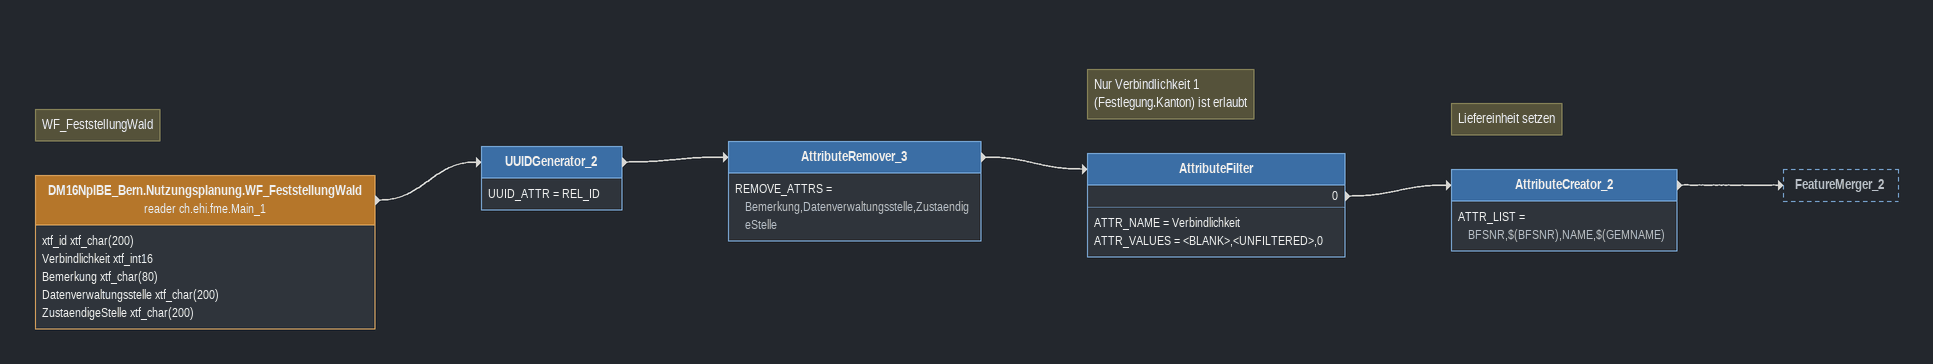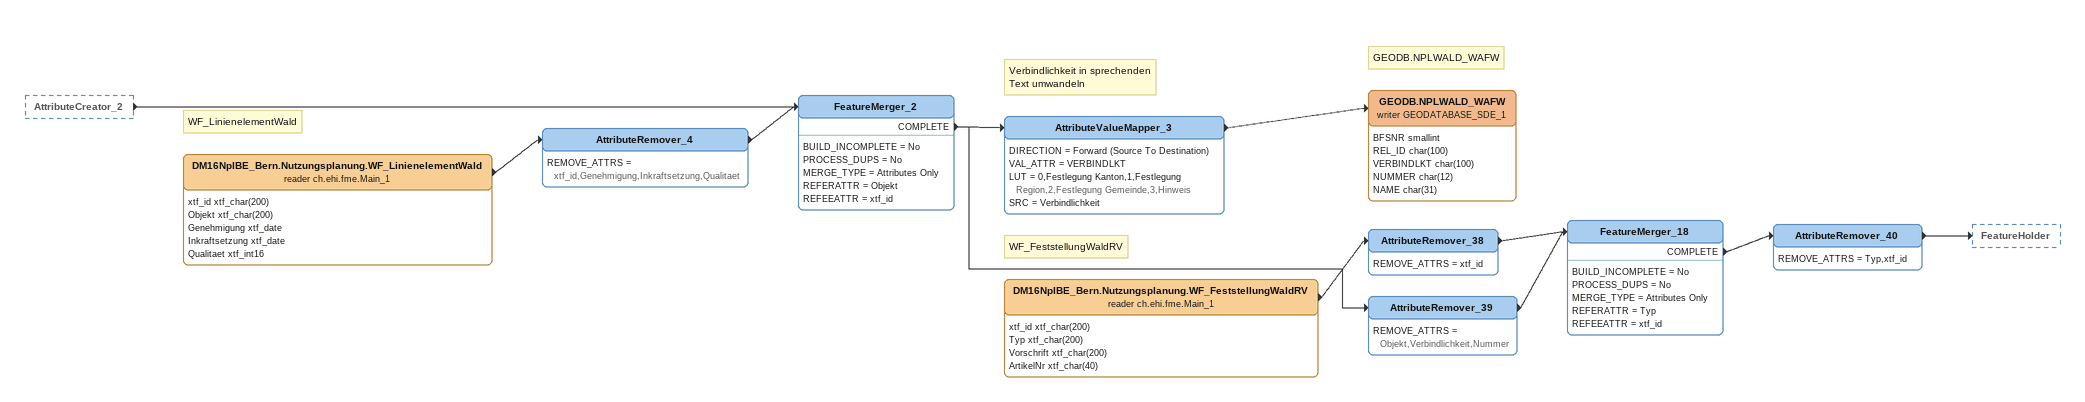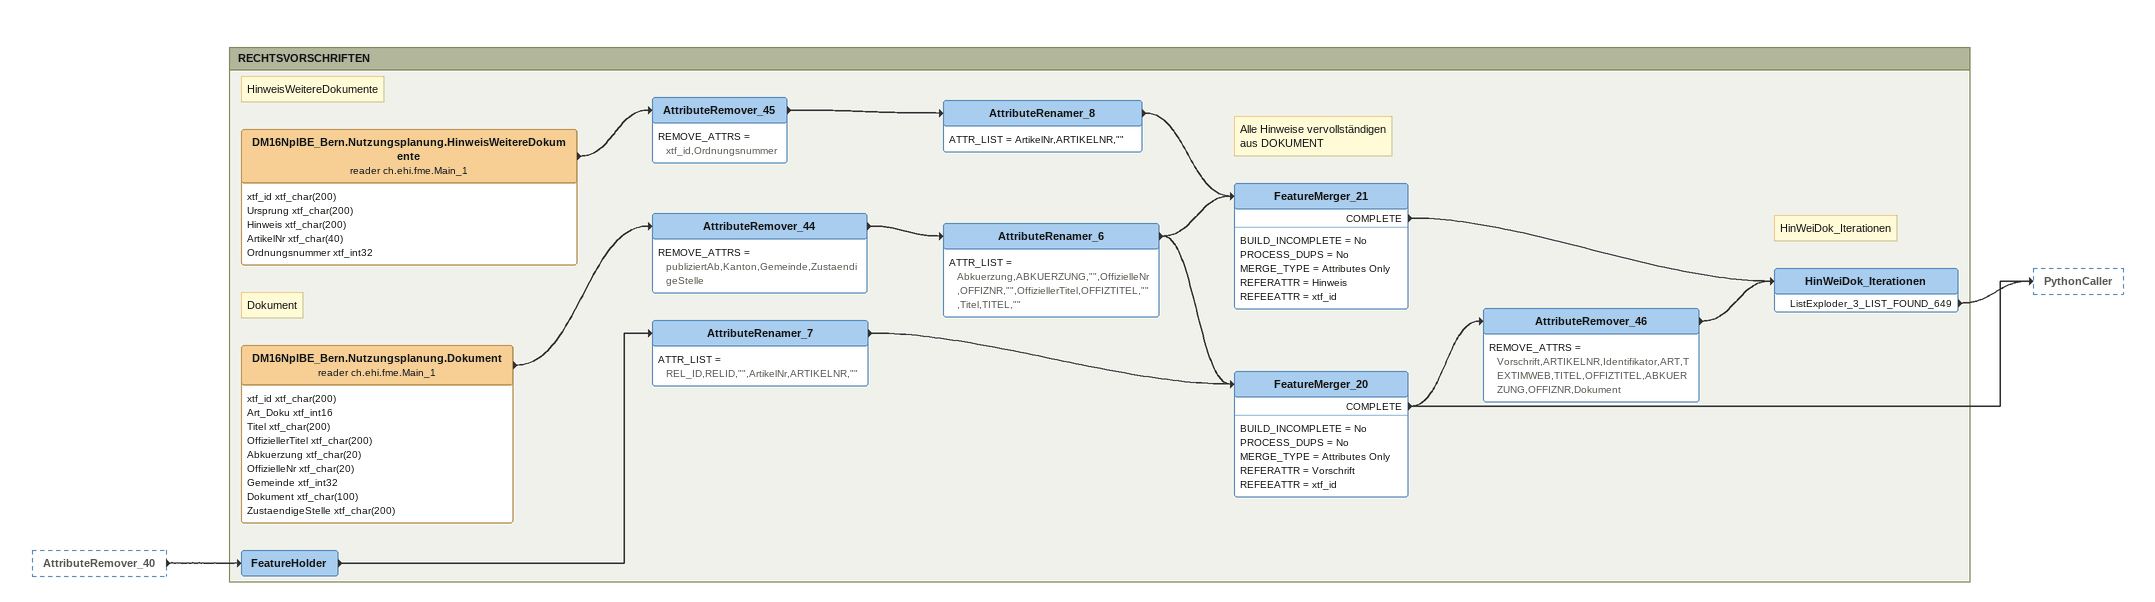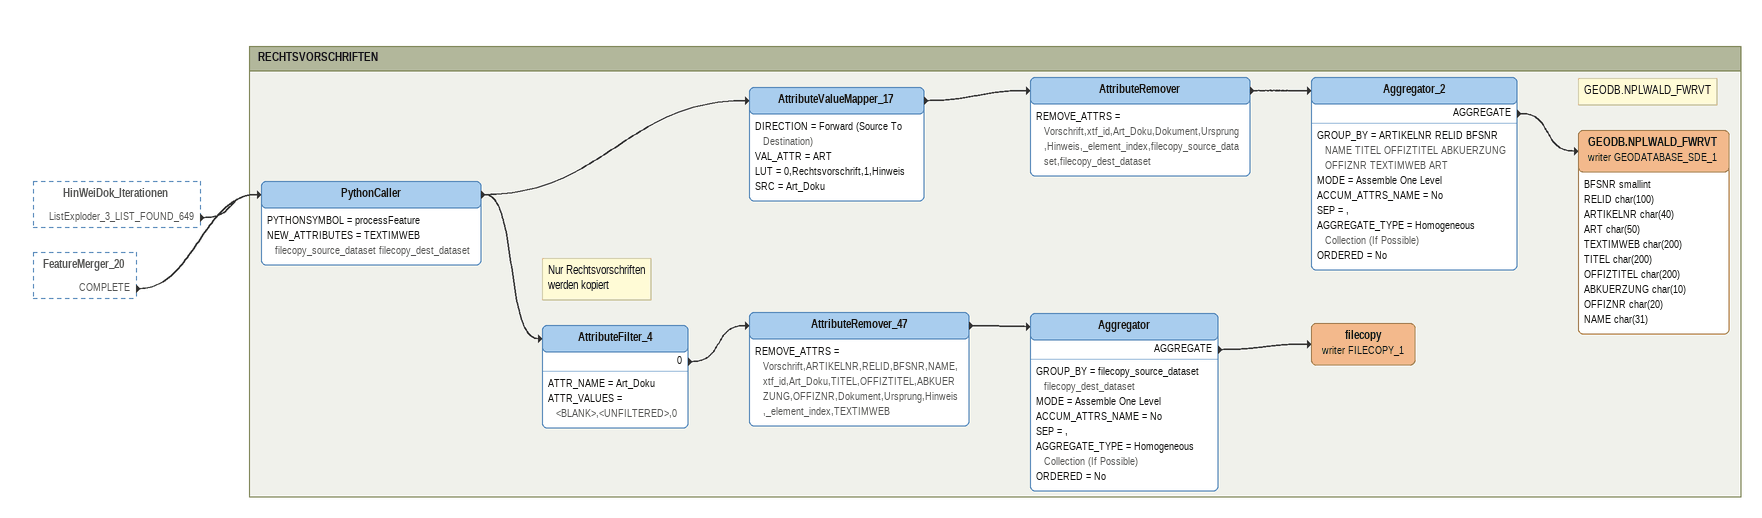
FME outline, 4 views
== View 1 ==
Note: WF_FeststellungWald
DM16NplBE_Bern.Nutzungsplanung.WF_FeststellungWald (reader ch.ehi.fme.Main_1)
    attributes: xtf_id xtf_char(200), Verbindlichkeit xtf_int16, Bemerkung xtf_char(80), Datenverwaltungsstelle xtf_char(200), ZustaendigeStelle xtf_char(200)
    -> UUIDGenerator_2
UUIDGenerator_2
    UUID_ATTR = REL_ID
    -> AttributeRemover_3
AttributeRemover_3
    REMOVE_ATTRS = Bemerkung,Datenverwaltungsstelle,ZustaendigeStelle
    -> AttributeFilter
Note: Nur Verbindlichkeit 1 / (Festlegung.Kanton) ist erlaubt
AttributeFilter
    ATTR_NAME = Verbindlichkeit
    ATTR_VALUES = <BLANK>,<UNFILTERED>,0
    0 -> AttributeCreator_2
Note: Liefereinheit setzen
AttributeCreator_2
    ATTR_LIST = BFSNR,$(BFSNR),NAME,$(GEMNAME)
    -> FeatureMerger_2

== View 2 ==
AttributeCreator_2 [outside]
    -> FeatureMerger_2
Note: WF_LinienelementWald
DM16NplBE_Bern.Nutzungsplanung.WF_LinienelementWald (reader ch.ehi.fme.Main_1)
    attributes: xtf_id xtf_char(200), Objekt xtf_char(200), Genehmigung xtf_date, Inkraftsetzung xtf_date, Qualitaet xtf_int16
    -> AttributeRemover_4
AttributeRemover_4
    REMOVE_ATTRS = xtf_id,Genehmigung,Inkraftsetzung,Qualitaet
    -> FeatureMerger_2
FeatureMerger_2
    BUILD_INCOMPLETE = No
    PROCESS_DUPS = No
    MERGE_TYPE = Attributes Only
    REFERATTR = Objekt
    REFEEATTR = xtf_id
    COMPLETE -> AttributeValueMapper_3
    COMPLETE -> AttributeRemover_39
Note: Verbindlichkeit in sprechenden / Text umwandeln
AttributeValueMapper_3
    DIRECTION = Forward (Source To Destination)
    VAL_ATTR = VERBINDLKT
    LUT = 0,Festlegung Kanton,1,Festlegung Region,2,Festlegung Gemeinde,3,Hinweis
    SRC = Verbindlichkeit
    -> GEODB.NPLWALD_WAFW (writer GEODATABASE_SDE_1)
Note: GEODB.NPLWALD_WAFW
GEODB.NPLWALD_WAFW (writer GEODATABASE_SDE_1)
    attributes: BFSNR smallint, REL_ID char(100), VERBINDLKT char(100), NUMMER char(12), NAME char(31)
AttributeRemover_39
    REMOVE_ATTRS = Objekt,Verbindlichkeit,Nummer
    -> FeatureMerger_18
Note: WF_FeststellungWaldRV
DM16NplBE_Bern.Nutzungsplanung.WF_FeststellungWaldRV (reader ch.ehi.fme.Main_1)
    attributes: xtf_id xtf_char(200), Typ xtf_char(200), Vorschrift xtf_char(200), ArtikelNr xtf_char(40)
    -> AttributeRemover_38
AttributeRemover_38
    REMOVE_ATTRS = xtf_id
    -> FeatureMerger_18
FeatureMerger_18
    BUILD_INCOMPLETE = No
    PROCESS_DUPS = No
    MERGE_TYPE = Attributes Only
    REFERATTR = Typ
    REFEEATTR = xtf_id
    COMPLETE -> AttributeRemover_40
AttributeRemover_40
    REMOVE_ATTRS = Typ,xtf_id
    -> FeatureHolder

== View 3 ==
AttributeRemover_40 [outside]
    -> FeatureHolder

Bookmark: RECHTSVORSCHRIFTEN
FeatureHolder
    -> AttributeRenamer_7
AttributeRenamer_7
    ATTR_LIST = REL_ID,RELID,"",ArtikelNr,ARTIKELNR,""
    -> FeatureMerger_20
Note: HinweisWeitereDokumente
DM16NplBE_Bern.Nutzungsplanung.HinweisWeitereDokumente (reader ch.ehi.fme.Main_1)
    attributes: xtf_id xtf_char(200), Ursprung xtf_char(200), Hinweis xtf_char(200), ArtikelNr xtf_char(40), Ordnungsnummer xtf_int32
    -> AttributeRemover_45
AttributeRemover_45
    REMOVE_ATTRS = xtf_id,Ordnungsnummer
    -> AttributeRenamer_8
AttributeRenamer_8
    ATTR_LIST = ArtikelNr,ARTIKELNR,""
    -> FeatureMerger_21
Note: Dokument
DM16NplBE_Bern.Nutzungsplanung.Dokument (reader ch.ehi.fme.Main_1)
    attributes: xtf_id xtf_char(200), Art_Doku xtf_int16, Titel xtf_char(200), OffiziellerTitel xtf_char(200), Abkuerzung xtf_char(20), OffizielleNr xtf_char(20), Gemeinde xtf_int32, Dokument xtf_char(100), ZustaendigeStelle xtf_char(200)
    -> AttributeRemover_44
AttributeRemover_44
    REMOVE_ATTRS = publiziertAb,Kanton,Gemeinde,ZustaendigeStelle
    -> AttributeRenamer_6
AttributeRenamer_6
    ATTR_LIST = Abkuerzung,ABKUERZUNG,"",OffizielleNr,OFFIZNR,"",OffiziellerTitel,OFFIZTITEL,"",Titel,TITEL,""
    -> FeatureMerger_21
    -> FeatureMerger_20
Note: Alle Hinweise vervollständigen / aus DOKUMENT
FeatureMerger_21
    BUILD_INCOMPLETE = No
    PROCESS_DUPS = No
    MERGE_TYPE = Attributes Only
    REFERATTR = Hinweis
    REFEEATTR = xtf_id
    COMPLETE -> HinWeiDok_Iterationen
FeatureMerger_20
    BUILD_INCOMPLETE = No
    PROCESS_DUPS = No
    MERGE_TYPE = Attributes Only
    REFERATTR = Vorschrift
    REFEEATTR = xtf_id
    COMPLETE -> AttributeRemover_46
    COMPLETE -> PythonCaller
AttributeRemover_46
    REMOVE_ATTRS = Vorschrift,ARTIKELNR,Identifikator,ART,TEXTIMWEB,TITEL,OFFIZTITEL,ABKUERZUNG,OFFIZNR,Dokument
    -> HinWeiDok_Iterationen
Note: HinWeiDok_Iterationen
HinWeiDok_Iterationen
    ListExploder_3_LIST_FOUND_649 -> PythonCaller

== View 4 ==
HinWeiDok_Iterationen [outside]
    ListExploder_3_LIST_FOUND_649 -> PythonCaller
FeatureMerger_20 [outside]
    COMPLETE -> PythonCaller

Bookmark: RECHTSVORSCHRIFTEN
PythonCaller
    PYTHONSYMBOL = processFeature
    NEW_ATTRIBUTES = TEXTIMWEB filecopy_source_dataset filecopy_dest_dataset
    -> AttributeFilter_4
    -> AttributeValueMapper_17
AttributeValueMapper_17
    DIRECTION = Forward (Source To Destination)
    VAL_ATTR = ART
    LUT = 0,Rechtsvorschrift,1,Hinweis
    SRC = Art_Doku
    -> AttributeRemover
AttributeRemover
    REMOVE_ATTRS = Vorschrift,xtf_id,Art_Doku,Dokument,Ursprung,Hinweis,_element_index,filecopy_source_dataset,filecopy_dest_dataset
    -> Aggregator_2
Aggregator_2
    GROUP_BY = ARTIKELNR RELID BFSNR NAME TITEL OFFIZTITEL ABKUERZUNG OFFIZNR TEXTIMWEB ART
    MODE = Assemble One Level
    ACCUM_ATTRS_NAME = No
    SEP = ,
    AGGREGATE_TYPE = Homogeneous Collection (If Possible)
    ORDERED = No
    AGGREGATE -> GEODB.NPLWALD_FWRVT (writer GEODATABASE_SDE_1)
Note: GEODB.NPLWALD_FWRVT
GEODB.NPLWALD_FWRVT (writer GEODATABASE_SDE_1)
    attributes: BFSNR smallint, RELID char(100), ARTIKELNR char(40), ART char(50), TEXTIMWEB char(200), TITEL char(200), OFFIZTITEL char(200), ABKUERZUNG char(10), OFFIZNR char(20), NAME char(31)
Note: Nur Rechtsvorschriften / werden kopiert
AttributeFilter_4
    ATTR_NAME = Art_Doku
    ATTR_VALUES = <BLANK>,<UNFILTERED>,0
    0 -> AttributeRemover_47
AttributeRemover_47
    REMOVE_ATTRS = Vorschrift,ARTIKELNR,RELID,BFSNR,NAME,xtf_id,Art_Doku,TITEL,OFFIZTITEL,ABKUERZUNG,OFFIZNR,Dokument,Ursprung,Hinweis,_element_index,TEXTIMWEB
    -> Aggregator
Aggregator
    GROUP_BY = filecopy_source_dataset filecopy_dest_dataset
    MODE = Assemble One Level
    ACCUM_ATTRS_NAME = No
    SEP = ,
    AGGREGATE_TYPE = Homogeneous Collection (If Possible)
    ORDERED = No
    AGGREGATE -> filecopy (writer FILECOPY_1)
filecopy (writer FILECOPY_1)
